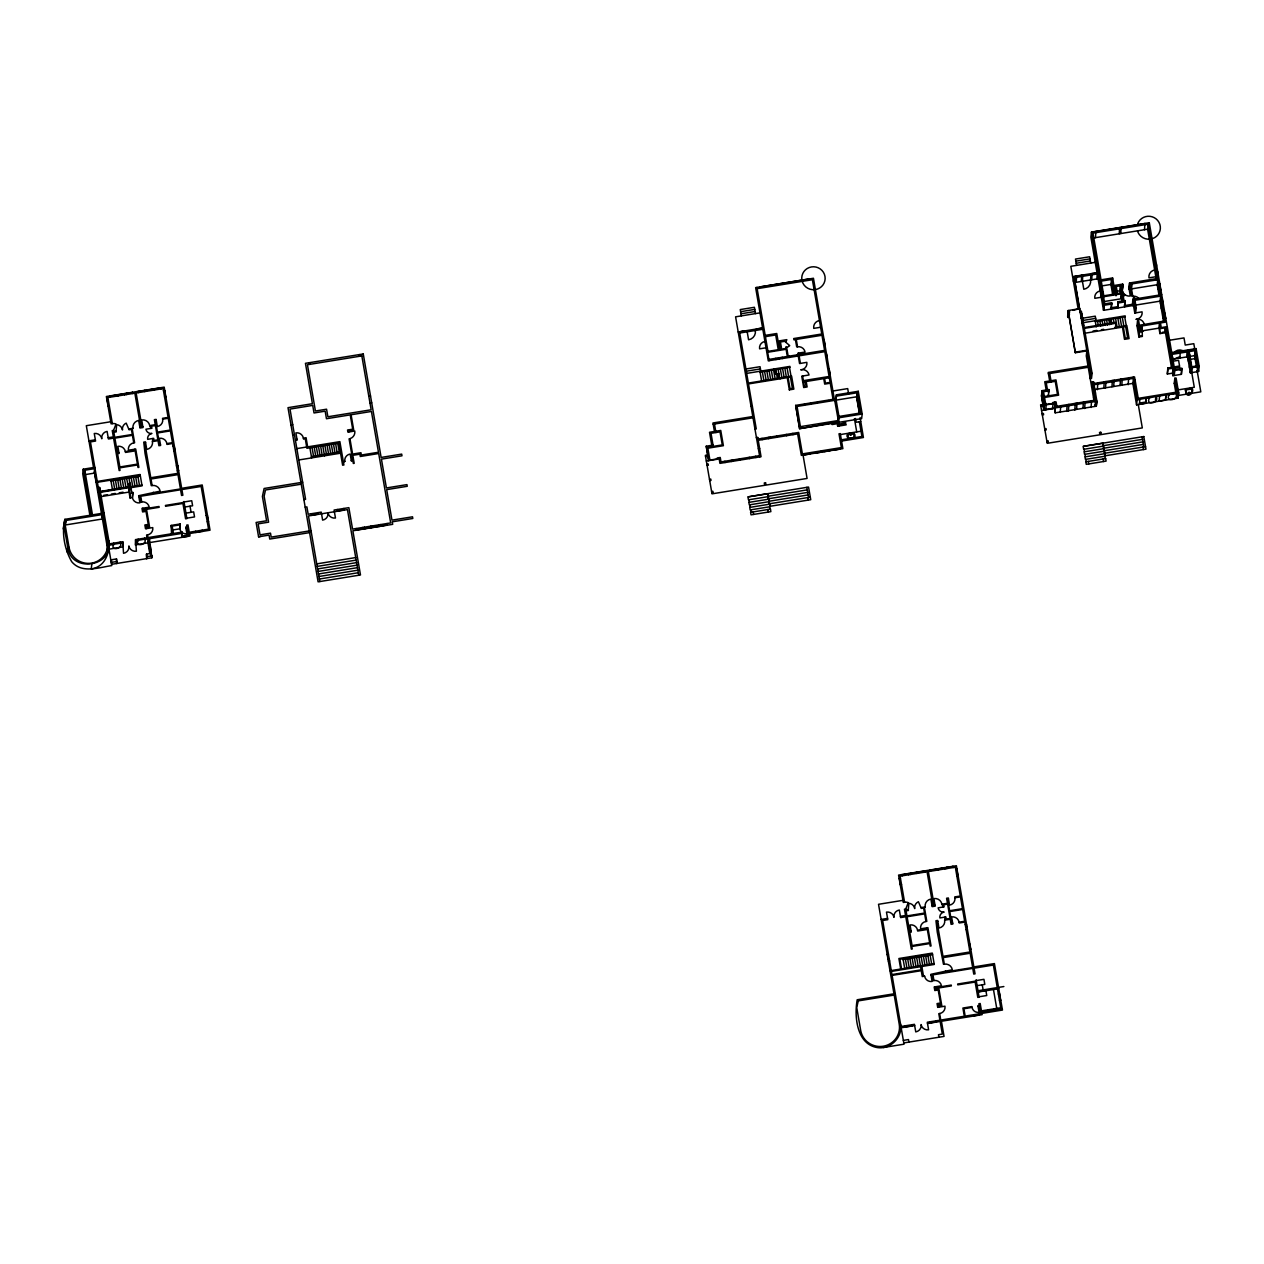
<?xml version="1.0" encoding="UTF-8"?>
<svg xmlns="http://www.w3.org/2000/svg" width="1264" height="1264" viewBox="0 0 1264 1264"><rect width="100%" height="100%" fill="white"/><g stroke="black" fill="none" stroke-linecap="round" stroke-linejoin="round"><path stroke-width="1.5" d="M116.083 431.04L116.683 424.672A6.525 6.399 6.9 0 1 122.497 429.997A6.525 6.399 6.9 0 1 126.21 423.124L129.07 429.792L131.424 429.412L132.293 434.468L114.74 437.312L113.871 432.256L116.225 431.877L116.083 431.04L113.728 431.419L113.539 430.36L116.051 424.025A6.952 6.826 6.9 0 0 112.37 423.63L111.09 423.851L106.366 396.501L164.194 387.132L181.668 488.315L202.224 484.981L210.029 530.201L189.474 533.534L189.916 536.062L149.231 542.651L149.705 538.622M908.279 909.638L908.895 903.27A6.525 6.399 6.9 0 1 914.709 908.595A6.525 6.399 6.9 0 1 918.422 901.738L921.282 908.405L923.636 908.026L924.505 913.066L906.952 915.91L906.067 910.87L908.421 910.491L908.279 909.638L905.925 910.017L905.751 908.974L908.247 902.622A6.952 6.826 6.9 0 0 904.582 902.243L903.302 902.449L898.578 875.099L956.39 865.729L973.865 966.913L994.42 963.579L1002.463 1010.062L981.907 1013.396M108.751 547.912L111.801 565.577C98.876 567.457 81.781 573.903 71.7 561.69C64.606 549.382 61.494 533.282 64.906 519.33L104.043 512.994M64.906 519.33L63.2 528.905M65.997 520.452L65.444 524.971L102.431 518.983L102.984 514.464L65.997 520.452L65.08 524.434L69.03 547.312A19.56 19.181 6.9 0 0 91.577 563.128A19.56 19.181 6.9 0 0 107.582 541.071L108.862 540.866L100.441 492.281L129.592 487.556L130.066 497.969L132.388 497.589A6.525 6.399 6.9 0 0 139.909 502.851L138.661 495.709L160.149 491.143A6.952 6.826 6.9 0 0 152.122 485.518L151.269 485.66L145.028 453.381L143.748 442.116L145.455 441.847L146.766 449.415A6.952 6.826 6.9 0 0 152.454 441.578L158.032 440.678L158.901 445.718L160.607 445.449L159.375 438.292A6.525 6.399 6.9 0 1 166.895 443.569L172.457 442.653L170.419 430.882L157.573 432.967L159.612 444.738L160.465 444.596M67.197 552.052L67.75 547.517L63.753 524.386M102.763 513.2L102.21 517.719L94.279 471.835L94.832 467.301L83.266 469.181L82.729 473.7L89.981 515.775M84.767 470.24L84.23 474.758L94.5 473.099L95.053 468.565L84.767 470.24L92.477 514.859M84.625 474.506L84.988 471.488M97.802 492.17L98.339 487.635L99.603 487.43L100.298 491.427L129.449 486.703L128.896 483.559L130.192 483.354L131.74 492.391L132.941 493.071L132.388 497.589L132.783 492.217M99.24 490.448L99.603 487.43M99.745 488.283L99.208 492.802L90.439 441.894L95.574 441.057L94.263 433.489A6.525 6.399 6.9 0 1 101.784 438.766A6.525 6.399 6.9 0 1 107.108 431.403L108.42 438.987L113.57 438.15L119.164 470.54L120.017 470.398L119.574 467.885L137.571 464.962L137.997 467.49L138.866 467.348L135.706 449.052L128.422 450.237A6.525 6.399 6.9 0 1 133.747 442.874L134.616 442.732L132.278 429.27L132.989 428.291A6.952 6.826 6.9 0 1 138.677 420.454L139.988 428.022L142.99 427.548L141.679 419.964A6.952 6.826 6.9 0 1 149.705 425.589L155.267 424.688L154.398 419.648L156.104 419.364L157.336 426.521A6.525 6.399 6.9 0 0 162.677 419.158L168.238 418.258L170.277 430.044L157.431 432.114L155.393 420.343L156.246 420.201M91.798 564.392L91.245 568.911C104.865 567.078 110 552.889 108.862 540.866C114.076 566.841 71.29 573.54 67.75 547.517L69.03 547.312M100.946 500.339L101.31 497.321M107.219 550.598A19.56 19.181 6.9 0 0 107.029 545.59L107.582 541.071L98.339 487.635M108.909 546.569L109.241 543.883L122.719 541.703L122.94 542.967L122.45 546.98L108.973 549.176L109.241 543.883M111.153 561.785L111.39 559.778L116.525 558.941L116.715 563.491L116.525 558.941M111.39 559.778L111.58 564.313L151.838 557.787L149.468 540.644L148.188 540.85L150.369 553.458L146.513 554.09L146.703 558.625L146.513 554.09M128.896 483.559L128.896 491.238L129.449 486.703M122.719 541.703L123.54 553.3A6.525 6.399 6.9 0 0 128.881 545.937A6.525 6.399 6.9 0 0 136.401 551.215L135.58 539.617L172.599 533.613L171.177 525.413L180.199 523.96L179.851 528.826A6.083 5.972 6.9 0 0 186.867 533.74L185.713 527.009L186.961 526.804L186.677 525.113L187.988 524.908L189.252 532.27L208.528 529.142L201.15 486.45L181.89 489.563L182.869 495.251L181.558 495.456L180.578 489.784L140.746 496.231L141.726 501.919A6.525 6.399 6.9 0 1 149.231 507.18L141.979 508.365L142.595 511.936L145.992 511.383L148.251 524.434L144.854 524.971L145.502 528.763L152.754 527.594A6.525 6.399 6.9 0 1 147.43 534.941L146.592 535.067L147.161 538.338M130.066 497.969L129.039 492.075L130.192 483.354M135.58 539.617L135.311 544.91L147.935 542.856L148.425 538.827M150.195 544.863L151.838 557.787M171.177 525.413L171.541 534.356M171.857 528.794L172.173 526.124L180.341 524.797M180.199 523.96L179.851 528.826L173.326 529.885M182.048 532.097L181.779 537.374L182.048 532.097L173.452 533.487L172.173 526.124M182.221 533.139L181.732 537.168L186.882 536.331M839.312 418.463L835.931 398.855L795.672 405.381L799.527 428.686L861.621 418.621L862.19 414.007L858.256 391.287L836.42 394.826L835.852 399.44L834.572 399.645L838.569 421.781L799.527 428.686M795.893 406.629L797.015 407.024M800.491 427.216L797.078 406.439L856.708 396.785L859.552 413.296M836.152 400.119L836.42 394.826M838.285 421.102L838.838 416.488L860.673 412.949L857.197 392.756L836.642 396.09M838.569 421.781L838.838 416.488M857.197 392.756L856.629 397.37L859.504 414.007M857.893 394.368L858.256 391.287M1042.089 390.655L1044.522 405.08L1043.922 410.121L1041.473 395.679L1042.089 390.655L1048.883 389.549L1048.488 395.837L1048.283 394.573M1045.849 409.805L1046.229 403.516L1044.317 403.832M1048.472 392.899L1048.883 389.549M1052.691 408.699L1053.086 402.41L1056.088 401.92L1056.846 406.344M1094.182 401.652L1091.669 387.037L1092.27 382.012L1093.55 381.807L1096.899 401.162L1096.283 406.186L1055.171 412.838L1055.013 403.39L1044.522 405.08M1055.171 412.838L1054.792 402.126M1069.439 313.835L1069.028 317.185L1067.748 317.39L1068.206 310.517L1079.772 308.653L1072.852 310.344M1067.748 317.39L1068.349 312.366L1075.332 352.751L1088.178 350.681L1087.561 355.705L1086.803 351.281M1097.831 277.495L1098.448 272.471L1074.037 276.421L1073.42 281.445L1075.996 281.035L1076.391 277.685M1080.088 312.413L1074.921 282.504L1075.316 276.216M1060.259 412.412L1060.701 405.728M1076.217 282.299L1076.596 276.01M1081.352 281.461L1081.747 275.173M1066.69 411.385L1067.132 404.685M1075.332 352.751L1068.206 310.517M1068.396 411.179L1068.838 404.401M1081.336 316.79L1081.747 313.44L1080.673 313.614M1174.209 375.503L1174.809 370.478L1149.292 222.717L1091.464 232.07L1090.864 237.111L1097.184 273.703M1081.81 319.523L1082.126 315.652L1081.052 315.826M1083.927 331.721L1084.322 328.371L1115.954 323.252L1115.354 328.277L1114.848 327.502L1126.824 325.559L1129.084 338.594L1124.486 339.337L1122.479 327.123L1083.722 333.412M1095.461 237.664L1095.856 231.359M1074.811 410.152L1075.269 403.358M1091.733 279.771L1092.128 273.482M1076.596 409.378L1076.975 403.09M1096.868 278.949L1097.263 272.661M1121.105 297.514L1121.61 291.842L1122.464 291.715L1124.028 300.753L1125.086 300.579L1125.308 301.843L1124.707 306.868L1124.486 305.604L1133.271 304.182L1133.618 297.688L1134.472 297.546L1133.476 305.446L1103.504 310.312L1098.053 278.759L1098.653 273.719L1075.538 277.48M1083.011 408.335L1083.406 402.047M1088.636 360.983L1088.035 366.007L1048.204 372.453L1049.657 380.954L1044.743 381.744L1046.355 391.066M1088.857 362.247L1088.241 367.271L1048.409 373.717M1084.67 408.525L1085.112 401.762M1100.849 284.447L1101.26 281.098L1111.53 279.423L1114.074 294.149L1103.804 295.808L1101.26 281.098M1092.949 386.831L1091.669 387.037L1090.2 378.615L1090.674 372.769L1074.037 276.421M1090.674 372.769L1090.2 378.615L1091.496 378.41L1092.096 373.386L1084.322 328.371M1101.655 289.077L1102.05 285.711L1100.77 285.933L1100.154 290.957A6.525 6.399 6.9 0 0 1094.829 298.304L1101.244 297.261L1101.86 292.237L1103.14 292.031M1103.109 300.074L1103.519 296.724L1121.926 293.738L1123.159 300.895L1118.024 301.733L1117.629 308.021L1118.024 301.733M1091.101 407.482L1091.543 400.72M1103.504 310.312L1104.104 305.272L1091.464 232.07M1093.581 398.192L1094.197 393.167L1095.477 392.946M1097.342 389.707L1097.816 382.85M1112.778 295.176L1110.93 284.447L1111.53 279.423M1112.194 281.303L1112.604 277.954L1099.743 280.039M1119.24 233.808L1119.62 227.52M1111.688 303.234L1111.214 309.048L1111.609 302.76L1104.752 303.881L1103.519 296.724M1120.741 233.556L1121.121 227.267M1114.801 291.605L1115.417 286.58L1114.121 286.786L1115.306 294.559M1103.835 388.095L1104.23 381.807M1115.859 289.788L1116.27 286.438L1120.552 285.743L1120.125 291.826L1124.913 295.065A5.214 5.119 6.9 0 1 1123.001 296.424M1116.017 295.823L1116.428 292.474M1105.558 387.811L1105.953 381.523M1120.125 291.826L1120.552 285.743M1121.405 285.617L1120.978 291.684L1121.405 285.617L1122.906 285.364L1122.685 284.1L1113.9 285.522L1112.604 277.954M1122.685 284.1L1122.29 290.388A6.952 6.826 6.9 0 0 1130.316 296.013L1128.926 288.018L1129.542 282.994L1157.587 278.443M1121.61 291.842L1121.184 297.925L1120.963 296.661M1122.227 289.977L1122.827 284.953M1121.942 302.349L1121.926 293.738M1122.906 285.364L1122.29 290.388L1120.805 290.641M1121.847 296.74L1122.464 291.715M1111.972 386.768L1112.367 380.48M1113.695 386.5L1114.09 380.211M1124.486 305.604L1125.086 300.579M1129.684 283.831L1129.147 289.282L1157.208 284.732L1157.808 279.707L1129.763 284.258L1129.542 282.994M1131.264 284.021L1130.648 289.045L1131.928 296.408L1132.781 296.266A6.525 6.399 6.9 0 1 1139.385 299.205M1132.117 283.879L1131.501 288.903L1132.781 296.266M1120.109 385.457L1120.504 379.168M1121.832 385.172L1122.227 378.884M1132.797 299.331L1132.418 305.619L1133.618 297.688M1133.271 304.182L1133.871 299.157M1134.946 300.279L1134.345 305.303L1160.036 301.148L1160.652 296.124L1134.946 300.279L1136.257 307.847L1135.641 312.887M1144.505 229.716L1144.9 223.428M1135.878 319.334L1136.731 319.192A6.525 6.399 6.9 0 0 1142.071 311.845L1134.788 313.014L1135.404 307.989L1134.092 300.421L1133.018 300.595M1128.183 384.714L1128.641 377.841M1156.402 280.102L1147.617 229.211L1148.218 224.186L1092.965 233.129M1166.087 327.676L1165.487 332.701L1159.925 333.601L1159.578 323.094L1142.024 325.954L1142.356 336.445L1138.927 336.998L1136.968 325.638L1137.584 320.614L1138.437 320.471L1139.227 325.101M1148.881 226.066L1149.292 222.717M1138.437 320.471L1138.358 328.593M1175.71 391.887L1174.224 383.276L1174.841 378.252L1176.12 378.047L1178.712 393.088L1178.111 398.113L1136.557 404.843L1132.86 383.387L1133.46 378.363L1094.071 384.746M1138.927 336.998L1139.543 331.974L1137.584 320.614M1141.171 326.08L1141.961 330.71L1140.254 330.994L1139.449 326.365L1141.171 326.08L1140.555 331.121L1138.848 331.389L1139.385 334.47M1134.472 385.078L1135.072 380.053M1142.024 325.954L1141.408 330.978L1158.977 328.134L1159.578 323.094M1136.557 404.843L1137.173 399.819L1133.255 377.099M1139.923 399.155L1139.354 404.401L1145.737 403.137L1146.337 398.113L1137.173 399.819M1156.149 268.126L1156.544 264.776L1155.264 264.982L1154.664 270.006A6.952 6.826 6.9 0 0 1148.976 277.859L1155.817 276.737L1156.434 271.713L1157.713 271.507L1157.113 276.532M1157.966 289.156L1158.567 284.131L1159.862 283.926M1146.337 398.113L1145.737 403.137M1160.478 303.676L1161.079 298.636L1162.359 298.43M1149.766 397.56C1144.252 406.013 1159.941 403.469 1156.197 396.517L1146.385 398.334M1161.347 308.716L1161.948 303.692L1163.243 303.486M1163.022 318.386L1163.623 313.361L1164.902 313.156M1164.097 321.767L1164.492 318.417L1165.787 318.212M1155.407 400.498L1155.817 397.149M1162.201 332.369L1165.345 331.847L1165.74 328.498M1159.625 395.964L1159.056 401.209L1165.44 399.945L1166.04 394.921L1156.197 396.517M1173.024 365.091L1172.376 361.299L1178.585 360.303L1179.565 365.975L1167.794 368.045L1167.336 374.018L1172.486 373.18L1173.087 368.156L1167.952 368.993L1167.336 374.018M1166.04 394.921L1165.44 399.945M1171.633 357.744L1172.028 354.378L1195.159 350.634L1194.543 355.658L1196.66 367.871L1197.261 362.831M1169.469 394.368C1163.939 402.821 1179.644 400.277 1175.899 393.325L1166.087 395.142M1174.651 369.53L1181.824 368.361L1181.382 374.334L1172.913 375.708L1173.087 368.156M1179.881 358.044L1180.276 351.755M1178.064 389.296L1178.111 398.113M1178.285 390.56L1177.669 395.585L1200.8 391.84L1197.166 370.81M1177.89 396.849L1178.506 391.824L1138.232 398.35M1181.824 368.361L1181.382 374.334M1186.738 356.938L1187.117 350.634M1187.876 358.47L1188.492 353.446M1188.555 356.638L1189.155 351.613L1191.778 366.75L1197.782 365.786M1188.35 361.204L1188.966 356.179L1189.93 356.021M1189.266 357.902L1189.677 354.552M1189.44 367.524L1190.056 362.499L1191.02 362.341M1190.372 372.88L1190.972 367.856L1188.192 351.771L1187.591 356.796L1190.372 372.88L1198.604 371.442L1199.204 366.418L1196.218 349.164L1171.807 353.13M1192.363 367.634L1191.762 372.659L1194.29 387.274L1176.721 390.118M1195.665 353.588L1195.065 358.613L1190.562 359.339M1197.324 371.758L1197.924 366.623M1179.66 356.78L1173.15 359.45L1172.739 357.902M854.259 437.739C858.619 429.981 841.808 432.525 848.65 438.655M1190.182 371.837L1191.178 371.774M895.26 993.599L857.197 999.761C854.164 1016.351 856.565 1044.822 878.006 1047.682C890.93 1049.231 902.97 1036.907 900.521 1023.982M837.558 425.494L838.822 425.146M296.977 439.193L295.255 439.461L290.009 409.078L312.714 405.396L314.009 412.965L325.148 411.163L326.46 418.732L350.223 414.876L352.703 429.191L347.553 430.013L347.916 432.13L354.773 431.008A6.952 6.826 6.9 0 1 349.97 438.655L349.085 438.861L352.751 460.096L351.25 460.349M1095.841 404.322L1096.283 406.186L1096.899 401.162L1055.788 407.814M1075.395 352.166L1086.945 350.191L1086.282 355.911L1090.058 377.794M302.649 482.232L264.113 488.473L262.406 496.483L266.593 520.768L256.102 522.459L258.583 536.805L260.321 536.521M1095.888 231.581L1119.667 227.725M1121.168 227.488L1144.931 223.633M757.136 288.682L812.389 279.723L821.758 333.996L793.697 338.547L793.918 339.811L821.979 335.26L824.586 350.397L798.895 354.568L798.643 353.098M109.826 396.153L116.256 395.111M117.963 394.842L124.393 393.799M126.1 393.515L132.53 392.472M138.092 391.571L144.523 390.529M146.229 390.26L152.66 389.217M154.366 388.933L160.797 387.89M1092.365 238.153L1147.617 229.211M106.95 399.866L108.23 399.661M163.483 390.702L164.762 390.497M108.04 406.171L109.32 405.965M164.573 397.022L165.853 396.801M740.625 311.687L754.766 309.396M740.988 313.788L755.129 311.497M1075.854 261.158L1089.995 258.867M759.996 312.872L735.585 316.822L759.775 456.92M1076.217 263.26L1090.358 260.969M110.726 421.749L86.315 425.699L93.615 467.964M1095.224 262.343L1070.813 266.309L1078.113 308.606M113.539 430.36L112.259 430.582L113.349 436.886L108.198 437.723M128.928 428.954L132.989 428.291M139.846 427.185L140.699 427.042L134.853 393.183L107.867 397.56L112.37 423.63M142.848 426.695L141.995 426.837L136.133 392.978L163.119 388.601L168.096 417.42L162.535 418.321L162.677 419.158M1076.644 276.216L1081.779 275.378M1092.159 273.703L1097.294 272.866M738.192 331.974L762.603 328.008M739.693 333.017L762.824 329.272M88.938 440.836L95.353 439.809M368.819 396.296L370.526 396.027M1074.921 282.504L1098.053 278.759M765.194 335.371L776.76 333.506L778.071 341.075L786.856 339.653L785.75 342.212L789.684 345.593A5.214 5.119 6.9 0 1 786.619 347.252L785.766 347.395M820.589 327.265L813.747 328.371A6.952 6.826 6.9 0 1 819.435 320.535M765.415 336.635L775.701 334.976L778.245 349.701L767.959 351.36M369.973 403.042L371.695 402.758M1102.366 285.838L1110.93 284.447M145.613 442.684L144.744 442.827L150.779 477.745L177.766 473.368L172.599 443.506L167.038 444.407L166.895 443.569M1120.726 286.802L1121.595 286.659M785.75 342.212L784.707 341.296L780.425 341.991L781.673 349.148L785.955 348.453L785.734 347.189M118.927 452.638L117.426 452.875L114.882 438.15L132.451 435.306L133.747 442.874M125.357 451.596L125.499 452.433L135.137 450.869L137.428 464.125L119.859 466.969L117.568 453.713L119.069 453.476L117.836 446.318A6.525 6.399 6.9 0 1 125.357 451.596L134.995 450.031L134.837 449.194M766.016 347.79L759.601 348.832A6.525 6.399 6.9 0 1 764.925 341.47M290.989 424.909L292.695 424.641M1117.092 291.241L1119.936 290.783M824.017 339.463L825.108 345.783M173.042 446.018L174.321 445.813M1115.354 293.943L1116.649 293.738L1115.417 286.58M1121.784 292.9L1117.502 293.596L1116.27 286.438M786.619 347.252L788.183 356.306L798.042 354.71L797.789 353.241L805.057 352.056A6.525 6.399 6.9 0 0 797.552 346.778L796.699 346.921L795.419 339.558M1160.952 290.23L1159.657 290.436L1159.056 295.46L1157.208 284.732M173.911 451.074L175.19 450.869M1104.752 301.448L1121.326 298.762M292.727 435.006L294.433 434.737M1161.711 294.654L1134.724 299.015L1134.472 297.546M768.907 359.418L787.33 356.448L786.097 349.291L767.675 352.277L769.128 360.682M1104.104 305.272L1111.814 304.024L1111.609 302.76M1118.245 302.981L1125.308 301.843M775.843 358.786L779.872 358.455L775.906 359.102M1080.056 311.339L1081.352 311.134L1084.18 327.534L1115.448 322.462L1115.954 323.252M303.881 499.58L305.588 499.312L295.428 440.409L297.135 440.141L295.887 432.873A6.525 6.399 6.9 0 1 303.392 438.15L306.078 437.707L307.658 446.871L339.874 441.642L343.334 461.629L344.835 461.376A6.525 6.399 6.9 0 1 350.16 454.029L351.408 461.186L352.893 460.933L353.335 463.461L354.189 463.319L352.814 455.324L359.877 454.187L360.272 456.494L378.694 453.523L390.687 522.933L352.561 529.11L348.864 507.654L334.091 510.04L335.466 518.035A6.525 6.399 6.9 0 1 327.961 512.773A6.525 6.399 6.9 0 1 322.62 520.12L321.246 512.125L308.179 514.243L306.899 506.88L305.193 507.164M826.53 353.983L827.399 359.023M1110.993 307.8L1117.423 306.757M1110.598 308.337L1115.101 307.942L1110.645 308.653M1067.527 316.142L1068.807 315.921M745.902 368.993L760.043 366.702L760.802 371.126M94.958 475.754L96.254 475.548M1080.941 316.379L1082.221 316.174M1135.404 307.989L1136.257 307.847M746.297 371.205L760.422 368.914M1081.226 318.07L1082.505 317.864M1081.131 318.465L1095.272 316.174L1096.03 320.598M176.454 465.8L177.734 465.594M746.676 373.401L789.937 366.402L790.079 367.239L760.091 372.106M1081.621 320.377L1082.916 320.171M1083.28 320.392L1095.651 318.386M95.843 480.81L97.123 480.604M296.835 448.609L306.694 447.014M97.265 481.442L140.099 474.506L142.058 485.866L131.409 487.588M96.127 482.485L140.241 475.343M1081.905 322.889L1125.165 315.874L1125.308 316.727L1095.319 321.577M140.351 476.149L110.553 480.968L110.426 480.178M177.323 470.84L178.619 470.635M800.649 369.846L801.502 369.72A6.525 6.399 6.9 0 1 809.023 374.981L801.739 376.166L803.699 387.527L807.127 386.958L806.179 381.491L823.749 378.647L824.697 384.114L830.258 383.213L833.181 400.167M1082.49 325.433L1083.785 325.227M829.073 368.709L829.942 373.749M311.434 456.636L340.348 451.943L338.815 443.111L306.899 448.278L305.272 438.813L303.565 439.098L303.392 438.15M99.066 491.965L141.916 485.013M1093.06 331.026L1096.852 330.41M1101.339 329.683L1103.598 329.319M298.794 459.97L340.553 453.207L342.623 465.199L343.919 464.994L343.476 462.466L344.835 461.376M1136.968 325.638L1164.934 320.945M103.632 495.33L107.519 494.698M111.406 494.066L115.293 493.434M119.179 492.818L123.066 492.186M99.888 496.799L129.039 492.075M130.603 493.45L132.941 493.071M1139.543 331.974L1142.972 331.421M1160.526 328.577L1167.383 327.455M789.257 389.865L793.855 389.122L791.596 376.072L748.351 383.087L739.472 331.768M138.819 496.547L139.909 496.373L140.889 502.045L141.726 501.919M1139.638 336.019L1141.36 335.734M832.929 391.003L847.702 388.601L848.634 393.973M751.053 406.423L752.349 406.218M1168.157 340.474L1184.005 337.915L1185.237 345.072L1193.801 343.682L1197.94 366.734M184.023 501.982L191.733 500.734L192.602 505.774L184.892 507.022M301.227 484.191L265.472 489.99L264.129 496.262L268.6 522.174L258.109 523.865L260.036 534.846L270.496 533.155L271.175 537.105L311.007 530.659M801.439 405.017L805.342 404.385M809.244 403.753L813.131 403.121M817.034 402.489L820.936 401.857M824.823 401.225L828.726 400.593M752.807 416.52L712.975 422.982L714.429 431.466L709.515 432.272L711.758 445.307M713.18 424.246L753.012 417.784M1171.886 352.53L1196.297 348.58M185.95 513.121L193.661 511.873L194.53 516.929L186.819 518.177M715.724 431.261L720.749 430.439L723.387 445.702L707.856 448.214M206.174 515.475L207.454 515.27M1173.071 359.15L1194.543 355.658M1090.816 373.591L1092.096 373.386M1050.953 380.733L1055.977 379.927L1058.616 395.174L1043.084 397.686M754.971 429.144L756.267 428.923L748.493 383.924L787.251 377.652L789.352 389.849M839.059 417.752L862.19 414.007M207.264 521.779L208.544 521.574M800.57 426.632L838.348 420.517M185.855 527.846L187.135 527.641L188.415 535.004M1173.529 368.061L1179.739 367.05L1180.307 370.352M1092.317 382.281L1093.597 382.06M756.441 437.565L757.721 437.36L761.054 456.699L719.943 463.367L719.184 458.943L706.339 461.012M838.648 424.372L845.79 422.46M756.472 437.818L757.768 437.613M706.244 446.208L708.693 460.633L706.244 446.208L713.054 445.102M1049.104 390.813L1043.543 391.714L1045.597 403.611M1093.85 383.482L1134.535 376.893L1138.453 399.582M1173.529 370.684L1181.982 369.309M1190.972 367.856L1199.204 366.418M838.806 425.083L845.979 423.914L846.153 424.862L837.684 426.237L837.258 423.709L832.107 424.546L831.949 423.598M860.658 421.544L856.123 422.271L855.459 418.495M758.005 439.035L798.69 432.446L802.403 453.902L841.382 447.582L838.996 433.805L840.276 433.599L842.883 448.641L801.344 455.372L797.631 433.915L758.226 440.299M109.447 545.147L113.95 544.421L113.728 543.157M122.94 542.967L120.38 543.378L120.159 542.114M135.785 540.881L138.361 540.471L138.139 539.207M182.269 533.345L144.791 539.428L144.57 538.164M195.873 532.286L202.287 531.243M181.558 536.11L189.695 534.798M311.75 515.175L318.18 514.132M337.662 510.988L344.077 509.945M1042.926 396.738L1057.494 394.384L1055.235 381.349L1046.244 382.802L1047.398 389.533M1093.455 389.77L1132.86 383.387M707.714 454.977L705.359 455.356L711.995 493.845L807.08 478.44L803.051 455.087M705.565 456.588L707.919 456.209M840.449 434.547L862.285 431.008M758.353 448.704L759.648 448.499M847.986 434.863L850.64 434.437M850.909 434.389L853.563 433.963M1042.942 404.448L1040.588 404.828L1047.224 443.316L1142.308 427.911L1138.279 404.575M1174.224 383.276L1175.504 383.071M1046.387 404.448L1053.244 403.327M1040.793 406.06L1043.148 405.681M848.586 438.339L854.148 437.439M841.35 439.809L861.906 436.475L859.362 421.749M841.571 441.057L863.423 437.518L860.12 417.562M1055.566 406.55L1095.398 400.103M258.583 536.805L269.074 535.114L269.753 539.064L309.585 532.618M706.876 464.188L708.172 463.983L708.377 465.247L707.097 465.452M719.722 462.103L759.553 455.656M1041.568 410.5L1054.413 408.414M111.832 562.306L116.967 561.469M146.94 556.618L152.091 555.781M1185.806 389.944L1191.383 389.043M1042.105 413.66L1043.4 413.454L1043.606 414.718L1042.326 414.924M1186.406 393.404L1189.045 392.978M1189.329 392.946L1191.968 392.504M356.464 529.995L362.894 528.952M364.601 528.668L371.031 527.625M372.738 527.357L379.168 526.314M380.875 526.029L387.305 524.987M1140.744 402.868L1145.547 402.094M709.499 479.325L710.779 479.119L711 480.383L709.72 480.589M1044.728 428.812L1046.007 428.607L1046.229 429.871L1044.949 430.076M711.6 491.538L712.896 491.317L713.101 492.581L711.822 492.786M1046.829 441.01L1048.109 440.804L1048.33 442.068L1047.05 442.274M316.743 563.886L355.721 557.566M317.185 566.414L356.164 560.094M317.627 568.926L356.59 562.622M768.322 496.183L807.301 489.863M318.054 571.454L357.033 565.15M768.765 498.711L807.728 492.391M1103.551 445.655L1142.53 439.351M318.496 573.982L357.475 567.662M769.191 501.223L808.17 494.919M1103.978 448.183L1142.956 441.863M318.923 576.51L357.902 570.19M769.634 503.751L810.319 497.163M1104.42 450.711L1143.399 444.391M319.365 579.023L358.344 572.718M769.95 506.295L810.745 499.691L808.565 487.067L747.94 496.894L748.446 499.833L768.275 496.626L767.769 493.671M1104.862 453.223L1145.547 446.634M902.038 874.767L908.453 873.724M910.175 873.44L916.605 872.397M918.312 872.128L924.742 871.086M930.304 870.185L936.735 869.142M938.441 868.858L944.872 867.815M946.578 867.546L953.009 866.504M899.162 878.464L900.442 878.259M955.695 869.316L956.974 869.095M900.252 884.784L901.532 884.579M956.785 875.62L958.065 875.415M902.938 900.347L878.527 904.297L893.98 993.804M948.458 898.815L947.605 898.941L949.627 910.728L962.489 908.642L960.45 896.871L954.889 897.772A6.525 6.399 6.9 0 1 949.548 905.119L948.316 897.961L946.594 898.246L947.463 903.286L941.901 904.202A6.952 6.826 6.9 0 0 933.891 898.578L935.202 906.146L932.2 906.636L930.889 899.067A6.952 6.826 6.9 0 0 925.201 906.904L921.124 907.568M905.751 908.974L904.455 909.179L905.545 915.484L900.41 916.321M932.058 905.798L932.911 905.656L927.065 871.781L900.079 876.157L904.582 902.243M935.044 905.308L934.191 905.451L928.345 871.575L955.331 867.199L960.308 896.018L954.731 896.919L954.889 897.772M881.134 919.449L887.565 918.407M920.555 966.691L921.108 969.836L891.957 974.56L882.635 920.508L887.786 919.671L886.475 912.102A6.525 6.399 6.9 0 1 893.98 917.364A6.525 6.399 6.9 0 1 899.32 910.017L900.632 917.585L905.767 916.748L911.36 949.153L912.213 949.011L911.786 946.483L929.767 943.576L930.209 946.088L931.062 945.946L927.902 927.65L920.619 928.835A6.525 6.399 6.9 0 1 925.959 921.488L926.812 921.345L924.49 907.884L925.201 906.904M937.809 921.298L936.956 921.424L942.991 956.342L969.962 951.982L964.811 922.104L959.234 923.004L959.092 922.167A6.525 6.399 6.9 0 0 951.587 916.906L952.819 924.047L951.097 924.332L950.228 919.276L944.666 920.176A6.952 6.826 6.9 0 1 938.978 928.029L937.667 920.445L935.96 920.729L937.24 931.979L943.481 964.274L944.334 964.132A6.952 6.826 6.9 0 1 952.345 969.757L930.873 974.307L932.105 981.464A6.525 6.399 6.9 0 1 924.6 976.187L922.262 976.566L921.251 970.689L892.1 975.397L904.013 1044.19L883.441 1047.508M952.677 923.21L951.808 923.352L949.785 911.565L962.631 909.48L964.669 921.266L959.092 922.167M911.139 931.236L909.638 931.473L907.094 916.748L924.648 913.904L925.959 921.488M917.553 930.193L917.696 931.031L927.334 929.482L929.625 942.723L912.071 945.567L909.78 932.326L911.281 932.074L910.048 924.932A6.525 6.399 6.9 0 1 917.553 930.193L927.191 928.629L927.049 927.792M965.238 924.632L966.533 924.426M966.123 929.672L967.402 929.467M887.17 954.367L888.45 954.162M968.666 944.398L969.946 944.192M888.039 959.408L889.319 959.202M888.339 961.098L889.619 960.893M932.453 953.941L899.889 959.218L901.564 968.903M932.563 954.747L902.765 959.581L902.622 958.776M969.535 949.454L970.815 949.248M889.998 970.768L934.112 963.626M891.404 971.416L934.27 964.464L932.295 953.103L898.894 958.523L900.711 969.03M931.015 975.16L932.121 974.971L933.101 980.659L933.922 980.516A6.525 6.399 6.9 0 1 941.443 985.794L934.191 986.963L934.807 990.534L938.204 989.996L940.463 1003.031L937.051 1003.584L937.714 1007.361L944.966 1006.191A6.525 6.399 6.9 0 1 939.626 1013.538L938.804 1013.681L939.926 1020.206L927.286 1022.244L928.598 1029.812A6.525 6.399 6.9 0 1 921.093 1024.551A6.525 6.399 6.9 0 1 915.752 1031.898L914.441 1024.33L900.948 1026.51M976.235 980.58L983.945 979.331L984.814 984.387L977.104 985.636M977.988 990.739L1003.869 986.536M978.162 991.734L985.873 990.486L986.742 995.526L979.031 996.775M978.21 992.003L998.765 988.669M998.37 994.073L999.666 993.867M999.461 1000.393L1000.756 1000.187M933.922 980.516L932.943 974.844L972.774 968.382L973.754 974.07L975.065 973.849L974.086 968.177L993.362 965.048L1000.74 1007.756L981.464 1010.868L980.185 1003.505L978.905 1003.727L979.173 1005.401L977.909 1005.607L979.079 1012.338A6.083 5.972 6.9 0 1 972.063 1007.424L963.895 1008.751L965.175 1016.114L980.611 1013.602L979.347 1006.239L978.052 1006.444M988.069 1010.884L994.499 1009.841M1002.241 1008.798L981.686 1012.132L982.112 1014.66L941.427 1021.249L944.05 1036.401L903.792 1042.926M905.64 1026.842L912.055 1025.799M930.051 1022.876L936.466 1021.833M973.944 1015.766L979.079 1014.929M901.169 1027.774L914.662 1025.594M927.507 1023.508L940.147 1021.454L942.328 1034.078L938.473 1034.71L938.915 1037.223M903.349 1040.398L908.484 1039.561L908.927 1042.089M1172.218 393.926L1178.712 393.088L1175.899 393.325M1149.324 239.101L1147.586 239.165A11.692 11.471 6.9 0 1 1138.042 232.465L1137.537 230.838M1197.071 370.273L1198.383 370.226L1198.604 371.442M1109.002 318.496L1111.024 321.625L1109.934 323.868L1111.83 323.505L1111.056 319.034M773.773 369.025L775.796 372.137L774.706 374.381L778.845 373.591L777.929 375.408L780.125 378.805M821.458 450.806L821.821 452.054M1189.187 392.314L1189.298 393.546L1188.982 392.346M850.767 435.069L850.672 433.836L850.988 435.037M1189.582 362.626L1190.135 365.786M1191.494 389.122L1192.063 392.393M1185.711 390.07L1186.28 393.325M1159.641 283.958L1160.731 290.262M1162.153 298.462L1163.022 303.518M1164.697 313.188L1165.566 318.244M1148.218 224.186L1165.155 322.194L1160.447 322.968L1161.237 327.597L1165.945 326.823L1172.929 367.208M1174.841 378.252L1177.211 392.03M1160.036 301.148L1163.591 321.751M1164.808 328.766L1165.345 331.847M1165.487 332.701L1171.665 368.472M1172.486 373.18L1172.913 375.708M1167.794 368.045L1167.952 368.993M1158.977 328.134L1159.925 333.601M1133.476 305.446L1134.788 313.014M1124.723 316.822L1126.24 325.654M1122.306 317.201L1123.838 326.033M1142.087 436.823L1143.825 446.919M1142.972 447.061L1143.414 449.573M1120.062 317.564L1121.579 326.396M1117.803 317.928L1119.335 326.776M1115.559 318.291L1117.092 327.139M1113.315 318.654L1114.074 323.078M1108.812 319.397L1109.729 324.69M1092.744 231.865L1101.039 279.834M1106.569 319.76L1107.485 325.053M1103.519 305.335L1104.136 308.906M1104.325 320.124L1105.226 325.417M1102.066 320.487L1102.982 325.78M1090.721 263.07L1089.631 256.766L1075.49 259.057L1076.58 265.361M1099.822 320.851L1100.739 326.144M1090.943 273.672L1090.563 279.96A8.263 8.105 6.9 0 1 1083.801 289.282L1082.426 281.287L1082.806 274.999M1097.579 321.214L1098.179 324.753M1095.177 320.74L1096.236 326.87M1080.278 311.307L1081.147 316.348M1081.842 320.345L1082.711 325.401M1092.27 382.012L1095.619 401.367L1095.003 406.392L1094.782 405.128M1102.571 443.222L1083.596 446.303M1103.077 446.176L1103.519 448.704M1103.946 451.216L1104.388 453.744M1104.815 456.257L1105.226 458.658M1103.093 459.006L1103.535 461.534M1069.423 310.897L1069.644 312.161M1088.399 461.392L1088.825 463.904M1084.101 449.241L1084.544 451.785M1084.97 454.297L1085.413 456.81M1085.839 459.338L1086.25 461.739M1049.705 373.512L1051.174 381.997M1052.485 407.435L1052.643 408.367L1045.786 409.473L1045.628 408.541M1046.308 389.976L1046.529 391.224M999.413 993.915L1000.503 1000.219M993.472 989.522L996.948 1009.667M994.31 1008.798L994.531 1010.047M987.895 1009.825L988.1 1011.089M982.239 984.798L983.297 990.897M956.753 869.142L957.843 875.446M966.312 924.458L967.181 929.498M969.725 944.224L970.61 949.28M978.905 1013.886L979.126 1015.15M952.961 866.298L953.182 867.546M973.77 1014.723L973.975 1015.972M972.063 1007.424L971.921 1006.586L962.899 1008.04L964.321 1016.24L940.764 1020.064L939.626 1013.538M946.546 867.325L946.768 868.589M944.824 867.61L945.045 868.874M938.409 868.652L938.615 869.916M936.687 868.921L936.908 870.185M943.276 906.999L941.901 904.202M945.014 917.095L944.666 920.176M854.432 418.653L856.723 431.909M930.272 869.964L930.478 871.228M853.674 434.058L854.243 437.312M944.334 964.132L943.213 957.606L970.183 953.23L972.664 967.545L945.677 971.905L945.488 970.863M924.695 870.864L924.916 872.128M847.891 434.99L848.46 438.245M918.28 871.907L918.486 873.171M916.558 872.192L916.779 873.456M834.445 399.835L813.447 278.254L755.635 287.623L768.275 360.825L798.248 355.974L799.559 363.542L806.843 362.357A6.525 6.399 6.9 0 1 801.502 369.72M837.858 418.684L838.98 426.031M930.146 955.142L931.663 963.974M935.012 986.836L935.155 987.674L951.223 985.067L951.365 985.904L938.741 987.958L941.791 1005.623L938.362 1006.176L938.536 1007.234M927.902 955.505L929.419 964.337M840.102 449.083L833.671 450.126M809.055 278.965L785.292 282.82M925.643 955.868L927.176 964.701M936.292 1020.791L936.498 1022.055M910.143 873.234L910.349 874.498M923.399 956.232L924.932 965.064M908.421 873.503L908.642 874.767M921.156 956.595L922.673 965.427M924.6 976.187L923.399 975.524L921.693 965.585M918.896 956.959L920.429 965.791M929.862 1021.833L930.083 1023.097M830.243 450.679L823.828 451.722M916.653 957.322L918.185 966.154M902.006 874.546L902.212 875.81M914.409 957.685L915.926 966.518M899.368 878.433L900.458 884.753M912.15 958.049L913.682 966.881M909.906 958.412L911.439 967.244M820.399 452.275L813.969 453.318M907.663 958.776L909.179 967.624M905.403 959.139L906.936 967.987M903.491 958.633L903.618 959.439M796.273 339.431L797.552 346.778M800.412 363.4L799.117 355.832L824.807 351.661L829.089 376.482L803.398 380.654L802.593 376.024M903.16 959.502L904.692 968.35M796.968 354.884L797.189 356.148M783.791 283.057L760.027 286.912M911.881 1024.741L912.087 1026.005M810.54 453.871L804.125 454.914M905.451 1025.783L905.672 1027.047M789.257 356.132L789.479 357.396M789.494 367.334L791.011 376.166M795.672 405.381L799.591 428.085M787.077 367.729L788.61 376.561M806.859 487.335L808.597 497.431M887.391 954.336L888.26 959.376M807.743 497.574L808.186 500.102M784.833 368.093L786.35 376.925M782.195 357.27L782.4 358.534M782.574 368.456L784.107 377.288M792.812 433.394L793.034 434.658M780.33 368.819L781.863 377.652M778.087 369.183L779.604 378.015M775.764 358.312L775.985 359.576M775.827 369.546L777.36 378.378M786.382 434.437L786.603 435.701M773.584 369.91L775.116 378.742M756.915 287.418L768.101 352.198M771.34 370.273L772.857 379.105M769.097 370.636L770.613 379.469M761.434 328.198L756.283 329.035M766.837 371L768.37 379.848M755.493 313.598L754.403 307.294L740.262 309.569L741.352 315.889M776.538 436.033L776.744 437.297M764.594 371.363L766.126 380.211M762.35 371.742L763.867 380.575M759.948 371.253L761.623 380.938M770.108 437.075L770.329 438.339M768.401 437.36L768.607 438.608M747.198 331.816L748.572 339.795A8.263 8.105 6.9 0 0 755.335 330.489M745.902 330.726L740.767 331.547M761.971 438.387L762.192 439.651M767.88 493.655L770.06 506.279M767.343 493.75L748.367 496.815M767.848 496.689L768.291 499.233M768.717 501.745L769.16 504.257M769.586 506.785L770.013 509.171M767.864 509.518L768.307 512.046M755.698 456.272L755.919 457.536M749.283 457.315L749.505 458.579M753.17 511.904L753.613 514.432M748.873 499.77L749.315 502.314M749.742 504.81L750.184 507.338M750.611 509.866L751.021 512.252M739.424 458.911L739.645 460.175M733.009 459.954L733.231 461.218M731.287 460.238L731.508 461.486M724.872 461.265L725.094 462.529M714.476 424.04L715.945 432.525M721.017 461.897L720.243 457.473L717.257 457.947L717.415 458.879L710.558 459.985L709.752 459.164L707.698 447.266L722.265 444.912L720.006 431.861L711.016 433.315L713.259 446.366M359.292 354.599L359.592 356.274M387.053 523.517L387.337 525.208M380.622 524.56L380.906 526.251M378.916 524.844L379.2 526.519M372.485 525.887L372.769 527.562M370.779 526.156L371.063 527.846M348.785 431.988L348.564 430.724L353.699 429.886L351.092 414.75L371.426 411.448L378.473 452.259L361.346 455.024L360.951 452.717L352.593 454.076L349.938 438.655M364.348 527.199L364.632 528.873M362.626 527.483L362.926 529.158M356.211 528.51L356.495 530.201M337.741 443.285L339.273 452.117M358.771 575.246L347.442 509.613L308.463 515.933L319.808 581.551M335.608 443.632L337.125 452.465M333.459 443.98L334.992 452.812M343.824 508.46L344.124 510.15M331.326 444.328L332.843 453.16M329.177 444.675L330.71 453.507M327.044 445.023L328.561 453.855M337.409 509.503L337.693 511.193M324.895 445.37L326.428 454.203M309.396 362.689L309.696 364.364M322.747 445.718L324.5 455.814M320.614 446.066L322.13 454.898M318.465 446.413L319.997 455.245M316.332 446.761L317.849 455.593M314.183 447.108L315.716 455.941M312.05 447.456L313.567 456.288M309.901 447.804L311.655 457.9M317.912 512.663L318.212 514.353M311.497 513.705L311.781 515.396M207.217 515.301L208.307 521.621M202.114 530.185L202.319 531.449M195.683 531.228L195.904 532.492M190.042 506.2L191.085 512.299M164.557 390.529L165.647 396.849M174.116 445.86L174.985 450.9M177.529 465.626L178.398 470.666M186.693 535.272L186.914 536.536M160.765 387.685L160.986 388.949M154.334 388.727L154.556 389.991M152.628 389.012L152.849 390.26M146.197 390.055L146.419 391.303M144.491 390.323L144.696 391.587M151.064 428.401L149.705 425.589M152.802 438.497L152.454 441.578M138.06 391.366L138.282 392.63M152.122 485.518L151.001 479.009L177.987 474.632L180.452 488.931L153.465 493.308L153.292 492.249M132.499 392.267L132.704 393.531M126.068 393.309L126.289 394.573M124.362 393.594L124.567 394.842M137.934 476.528L139.467 485.36M142.816 508.223L142.958 509.06L159.011 506.469L159.169 507.306L146.529 509.36L149.579 527.025L146.15 527.578L146.34 528.636M147.43 534.941L147.983 538.195M147.935 542.856L149.816 553.679M135.69 476.891L137.223 485.739M133.447 477.255L134.964 486.103M117.931 394.621L118.152 395.885M131.187 477.634L132.72 486.466M116.225 394.905L116.43 396.169M128.944 477.997L130.476 486.814M126.7 478.361L128.217 487.193M124.441 478.724L125.973 487.556M109.794 395.948L110.015 397.212M122.197 479.088L123.73 487.92M107.171 399.835L108.262 406.139M119.954 479.451L121.47 488.283M117.71 479.814L119.227 488.647M115.451 480.178L116.983 489.01M113.207 480.541L114.724 489.373M111.279 480.036L111.422 480.826M110.963 480.905L112.48 489.737M95.179 475.722L96.048 480.778M102.431 518.983L107.029 545.59M83.266 469.181L91.198 515.08M1041.473 395.679L1043.922 410.121M1136.731 319.192A6.525 6.399 6.9 0 1 1144.252 324.453M1137.711 223.696A11.692 11.471 6.9 0 1 1157.682 220.457A11.692 11.471 6.9 0 1 1150.635 239.07M1173.829 353.051A6.952 6.826 6.9 0 1 1184.4 351.803M1185.395 390.007C1186.912 404.859 1201.053 382.597 1185.395 390.007M113.918 544.215C109.289 551.294 123.493 548.987 120.333 543.172L113.918 544.215M138.329 540.249C133.7 547.344 147.904 545.037 144.744 539.207L138.329 540.249M858.272 1000.883L856.739 1007.55L860.689 1030.444A19.56 19.181 6.9 0 0 883.236 1046.244A19.56 19.181 6.9 0 0 899.225 1024.203L894.201 995.068L858.272 1000.883M363.258 353.952L305.446 363.321L312.413 403.706L288.002 407.672L318.086 581.835L360.493 574.962L352.861 530.785L392.693 524.339L392.251 521.811L412.807 518.477L412.522 516.802L391.966 520.136L386.689 489.626L407.245 486.292L406.961 484.618L386.405 487.951L381.428 459.132L401.984 455.798L401.699 454.108L381.128 457.442L363.258 353.952M361.836 355.911L307.436 364.727L315.431 411.005L326.57 409.204L327.882 416.772L371.142 409.773L361.836 355.911M155.409 425.526L151.554 426.158L151.917 428.259L145.929 429.223A5.214 5.119 6.9 0 0 151.933 433.441A5.214 5.119 6.9 0 0 147.667 439.319L153.671 438.355L154.034 440.457L157.874 439.84L155.409 425.526M779.572 342.133L778.292 342.339L779.525 349.496L780.804 349.275L779.572 342.133M790.458 377.13L788.104 377.509L790.032 388.648L792.386 388.269L790.458 377.13M1125.687 326.602L1123.333 326.981L1125.26 338.136L1127.614 337.757L1125.687 326.602M805.326 381.633L803.62 381.918L804.41 386.547L806.132 386.263L805.326 381.633M829.31 377.746L824.602 378.505L825.408 383.134L830.116 382.376L829.31 377.746M183.959 501.555L182.79 502.614L165.442 505.426L165.584 506.264L182.932 503.451L185.587 518.809L186.898 518.603L183.959 501.555M145.676 509.487L143.101 509.913L143.29 510.956L145.85 510.545L145.676 509.487M148.394 525.271L145.834 525.682L146.008 526.74L148.583 526.314L148.394 525.271M765.573 482.785L764.278 482.99L764.499 484.254L765.779 484.049L765.573 482.785M1100.802 432.272L1099.506 432.478L1099.727 433.742L1101.007 433.52L1100.802 432.272M1143.794 436.538L1083.153 446.366L1083.675 449.32L1103.504 446.097L1102.998 443.158L1105.289 455.751L1145.974 449.162L1143.794 436.538M768.717 499.169L748.888 502.377L749.315 504.889L769.144 501.666L768.717 499.169M1103.946 448.641L1084.117 451.848L1084.544 454.361L1104.373 451.153L1103.946 448.641M769.586 504.194L749.757 507.401L750.184 509.929L770.013 506.722L769.586 504.194M1104.815 453.665L1084.97 456.889L1085.413 459.401L1105.242 456.193L1104.815 453.665M770.44 509.108L750.595 512.331L751.037 514.843L770.866 511.636L770.44 509.108M1105.668 458.595L1085.823 461.802L1086.266 464.33L1106.095 461.107L1105.668 458.595M947.621 904.139L943.766 904.755L944.129 906.857L938.125 907.836A5.214 5.119 6.9 0 0 944.145 912.055A5.214 5.119 6.9 0 0 939.879 917.933L945.867 916.953L946.23 919.054L950.086 918.438L947.621 904.139M976.156 980.169L974.986 981.212L957.654 984.024L957.796 984.861L975.144 982.065L977.799 997.407L979.094 997.201L976.156 980.169M937.872 988.1L935.313 988.511L935.486 989.57L938.062 989.143L937.872 988.1M940.606 1003.869L938.03 1004.295L938.22 1005.338L940.779 1004.927L940.606 1003.869M815.406 289.582L812.357 289.677A11.692 11.471 6.9 0 1 802.814 282.994L801.913 280.134A11.692 11.471 6.9 0 1 811.488 266.925A11.692 11.471 6.9 0 1 824.981 276.389A11.692 11.471 6.9 0 1 815.406 289.582"/></g></svg>
